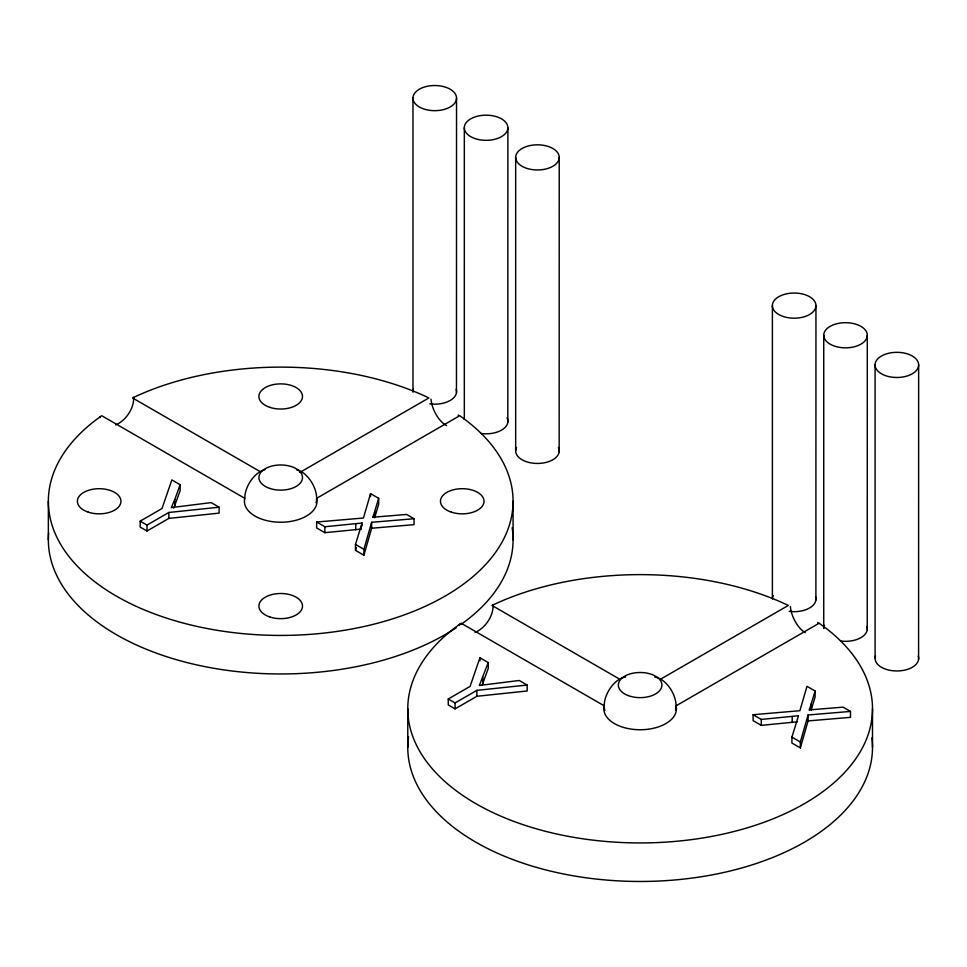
<?xml version="1.0" encoding="UTF-8"?>
<svg xmlns="http://www.w3.org/2000/svg" width="967" height="967" viewBox="0 0 967 967"><rect width="100%" height="100%" fill="white"/><g stroke="black" fill="none" stroke-linecap="round" stroke-linejoin="round"><path stroke-width="1.45" d="M456.472 392.517L456.533 98.102A21.782 12.571 0 0 0 423.86 87.211A21.782 12.571 0 0 0 423.86 108.993A21.782 12.571 0 0 0 456.533 98.102M507.82 422.156L507.88 127.753A21.782 12.571 0 0 0 475.208 116.862A21.782 12.571 0 0 0 475.208 138.644A21.782 12.571 0 0 0 507.88 127.753M559.168 451.807L559.228 157.391A21.782 12.571 0 0 0 526.556 146.5A21.782 12.571 0 0 0 526.556 168.282A21.782 12.571 0 0 0 559.228 157.391M815.894 600.024L815.955 305.608A21.782 12.571 0 0 0 783.282 294.717A21.782 12.571 0 0 0 783.282 316.511A21.782 12.571 0 0 0 815.955 305.608M867.242 629.662L867.302 335.259A21.782 12.571 0 0 0 834.63 324.368A21.782 12.571 0 0 0 834.63 346.15A21.782 12.571 0 0 0 867.302 335.259M918.59 659.313L918.65 364.897A21.782 12.571 0 0 0 885.977 354.007A21.782 12.571 0 0 0 885.977 375.8A21.782 12.571 0 0 0 918.65 364.897M363.906 555.227L363.906 549.304L371.642 522.301L414.033 518.735L414.033 524.658L371.642 528.236L363.906 555.227L355.469 550.356L355.469 544.433L362.081 523.038L324.852 526.749L316.656 522.023L316.656 527.946L324.852 532.684L360.981 529.118M800.338 747.914L800.338 741.991L808.074 714.988L850.476 711.422L850.476 717.345L808.074 720.923L800.338 747.914L791.913 743.043L791.913 737.12L798.512 715.725L761.283 719.436L753.1 714.71L753.1 720.633L761.283 725.371L797.424 721.805M374.652 517.768L378.665 504.242L378.665 498.319L370.542 493.629L363.447 518.022L316.656 522.023M378.665 498.319L373.528 515.254A68.862 39.756 0 0 1 372.875 516.861L372.621 517.393A82.074 47.383 0 0 1 376.151 516.958L406.611 514.456L414.033 518.735M850.476 711.422L843.055 707.143L812.582 709.645A82.074 47.383 0 0 0 809.065 710.08L809.306 709.548A68.862 39.756 0 0 0 809.959 707.941L815.108 691.006L806.986 686.316L799.89 710.709L753.1 714.71M355.469 550.356L356.303 547.576M479.934 657.79L470.083 686.401L448.253 699.008L448.253 704.931L455.07 708.871L476.9 696.276L527.172 690.994L527.172 685.059L519.231 680.478L479.366 685.47L488.226 662.576L479.934 657.79L479.934 660.751M174.773 499.552L180.152 484.709L171.848 479.922L162.009 508.533L140.179 521.14L140.179 527.075L146.996 531.004L168.826 518.409L219.098 513.126L219.098 507.204L211.157 502.61L171.292 507.602L174.773 499.552L174.773 505.475L173.77 508.038M174.773 505.475L180.152 490.644L180.152 484.709M482.255 684.89L488.226 668.511L488.226 662.576M140.179 521.14L146.996 525.081L168.826 512.474L219.098 507.204M299.903 472.404L428.889 397.933A232.37 134.159 0 0 0 132.539 397.933L260.256 471.666M448.253 699.008L455.07 702.949L476.9 690.341L527.172 685.059M660.594 679.185L788.31 605.439A232.37 134.159 0 0 0 491.961 605.439L619.678 679.185M791.913 737.12L800.338 741.991M355.469 544.433L363.906 549.304M244.772 498.307L101.728 415.725A232.37 134.159 0 0 0 121.624 599.057A232.37 134.159 0 0 0 439.804 599.057A232.37 134.159 0 0 0 459.7 415.725L316.656 498.307A36.311 20.96 0 0 1 280.72 522.228A36.311 20.96 0 0 1 244.772 498.307A21.782 12.583 -60 0 1 265.006 469.732M875.087 364.897L875.087 658.08M872.5 708.775L872.5 747.322M823.739 335.259L823.739 628.429M815.108 691.006L815.108 696.929L811.24 709.959L811.24 704.036M808.074 714.988L808.074 720.923M792.191 716.535L792.191 722.47M772.391 305.608L772.391 598.791M761.283 719.436L761.283 725.371M515.665 157.391L515.665 450.562M513.078 501.269L513.078 539.804M482.847 677.408L482.847 683.343M476.9 690.341L476.9 696.276M464.317 127.753L464.317 419.424M455.07 702.949L455.07 708.871M412.969 98.102L412.969 391.272M407.772 708.775L407.772 747.322M374.797 511.35L374.797 517.272M371.642 522.301L371.642 528.236M370.542 493.629L370.542 496.591M362.081 523.038L362.081 526M360.884 526.326L360.884 529.287M355.747 523.848L355.747 529.771M324.852 526.749L324.852 532.684M168.826 512.474L168.826 518.409M146.996 525.081L146.996 531.004M48.35 501.269L48.35 539.804M918.263 656.037A21.782 12.571 0 0 1 896.772 670.965A21.782 12.571 0 0 1 875.498 655.928M866.928 626.398A21.782 12.571 0 0 1 840.553 640.988M823.751 628.32A21.782 12.571 0 0 1 824.561 625.311M815.58 596.748A21.782 12.571 0 0 1 789.217 611.337M772.403 598.67A21.782 12.571 0 0 1 773.213 595.66M456.158 389.242A21.782 12.571 0 0 1 429.795 403.831M412.994 392.227A21.782 12.571 0 0 1 413.392 389.133M507.059 417.792A21.782 12.571 0 0 1 481.131 433.482M558.406 447.443A21.782 12.571 0 0 1 537.447 463.447A21.782 12.571 0 0 1 516.487 447.443M871.932 737.942A232.37 134.159 0 0 1 638.969 881.469A232.37 134.159 0 0 1 408.509 736.6M493.013 604.858A21.758 13.756 -54.8 0 1 475.051 632.442M459.627 625.117A21.758 13.756 -54.8 0 1 459.482 624.235M805.245 632.696A21.758 11.241 64.7 0 1 790.39 606.587M817.792 622.422A21.758 11.241 64.7 0 1 817.828 623.256M604.786 710.37A21.782 12.583 -60 0 1 609.343 689.568A21.782 12.583 -60 0 1 625.492 677.081M654.78 677.081A21.782 12.583 60 0 1 670.929 689.568A21.782 12.583 60 0 1 675.486 710.37M512.135 527.752A232.37 134.159 0 0 1 461.114 624.368M456.364 627.631A232.37 134.159 0 0 1 194.125 664.305A232.37 134.159 0 0 1 48.64 533.107M133.591 397.352A21.758 13.756 -54.8 0 1 115.629 424.924M100.205 417.611A21.758 13.756 -54.8 0 1 100.06 416.717M446.609 425.625A21.758 11.241 64.7 0 1 430.968 399.081M458.37 414.916A21.758 11.241 64.7 0 1 458.406 415.737M296.494 469.744A21.782 12.583 60 0 1 311.954 482.787A21.782 12.583 60 0 1 316.064 502.852M819.122 623.231L676.078 705.813A36.311 20.96 0 0 1 640.142 729.747A36.311 20.96 0 0 1 604.194 705.813L461.15 623.231A232.37 134.159 0 0 0 481.046 806.563A232.37 134.159 0 0 0 799.226 806.563A232.37 134.159 0 0 0 819.122 623.231M627.921 695.478A21.782 12.571 0 0 0 661.863 685.966A21.782 12.571 0 0 0 630.617 673.757A21.782 12.571 0 0 0 627.921 695.478M269.817 616.97A21.782 12.571 0 0 0 302.502 606.079A21.782 12.571 0 0 0 269.817 595.188A21.782 12.571 0 0 0 269.817 616.97M451.359 512.159A21.782 12.571 0 0 0 484.032 501.269A21.782 12.571 0 0 0 451.359 490.378A21.782 12.571 0 0 0 451.359 512.159M269.817 407.349A21.782 12.571 0 0 0 302.502 396.458A21.782 12.571 0 0 0 269.817 385.567A21.782 12.571 0 0 0 269.817 407.349M88.287 512.159A21.782 12.571 0 0 0 120.96 501.269A21.782 12.571 0 0 0 88.287 490.378A21.782 12.571 0 0 0 88.287 512.159M269.817 488.444A21.782 12.571 0 0 0 302.502 477.553A21.782 12.571 0 0 0 269.817 466.662A21.782 12.571 0 0 0 269.817 488.444"/></g></svg>
